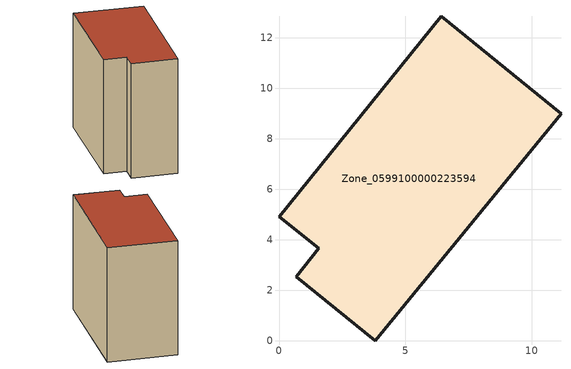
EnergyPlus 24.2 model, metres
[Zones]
Zone_0599100000223594
 floor ground (C_G): 11.16,9 3.81,0 0.68,2.54 1.58,3.67 0,4.92 6.43,12.86 z0
 wall outside (C_F): 11.16,9 6.43,12.86 0,4.92 1.58,3.67 0.68,2.54 3.81,0 11.16,9 z0:10.42
 roof outside (C_R): 3.81,0 11.16,9 6.43,12.86 0,4.92 1.58,3.67 0.68,2.54 z10.42
[BUILDING]
Pand.0599100000223594: North Axis=0; Terrain=City; Loads Convergence Tolerance Value=0.04; Temperature Convergence Tolerance Value=0.4; Solar Distribution=FullExterior; Maximum Number of Warmup Days=25; Minimum Number of Warmup Days=1
[Site:Location]
Rotterdam.The.Hague.AP_ZH_NLD Design_Conditions: Latitude=51.96; Longitude=4.45; Time Zone=1; Elevation=-4.5
[SITE:GROUNDTEMPERATURE:BUILDINGSURFACE]
18, 18, 18, 18, 18, 18, 18, 18, 18, 18, 18, 18
[MATERIAL] Thermal Absorptance=0.9; Solar Absorptance=0.7; Visible Absorptance=0.7
Name | Roughness | Thickness | Conductivity | Density | Specific Heat
G.TC.1946 | MediumSmooth | 0.15 | 1 | 540 | 1210
F.TC.1946 | Rough | 0.3 | 0.857143 | 1920 | 840
R.TC.1946 | MediumRough | 0.2 | 0.909091 | 1500 | 1000
[CONSTRUCTION]
C_G: G.TC.1946
C_F: F.TC.1946
C_R: R.TC.1946
[ZONE]
Zone_0599100000223594: Type=1; Multiplier=1; Ceiling Height=Autocalculate; Volume=Autocalculate; Floor Area=autocalculate; Part of Total Floor Area=Yes
[ZONEINFILTRATION:DESIGNFLOWRATE]
Infil_Zone_0599100000223594: Zone or ZoneList or Space or SpaceList=Zone_0599100000223594; Schedule=AlwaysOn; Design Flow Rate Calculation Method=Flow/Area; Flow Rate per Floor Area=0.003; Constant Term Coefficient=1; Temperature Term Coefficient=0; Velocity Term Coefficient=0; Velocity Squared Term Coefficient=0
[HVACTEMPLATE:ZONE:IDEALLOADSAIRSYSTEM]
Zone_0599100000223594: Maximum Heating Supply Air Temperature=50; Minimum Cooling Supply Air Temperature=13; Maximum Heating Supply Air Humidity Ratio=0.0156; Minimum Cooling Supply Air Humidity Ratio=0.0077; Heating Limit=NoLimit; Cooling Limit=NoLimit; Dehumidification Control Type=ConstantSensibleHeatRatio; Cooling Sensible Heat Ratio=0.7; Dehumidification Setpoint=60; Humidification Control Type=None; Humidification Setpoint=30; Outdoor Air Method=None; Outdoor Air Flow Rate per Person=0.00944; Outdoor Air Flow Rate per Zone Floor Area=0; Outdoor Air Flow Rate per Zone=0; Demand Controlled Ventilation Type=None; Outdoor Air Economizer Type=NoEconomizer; Heat Recovery Type=None; Sensible Heat Recovery Effectiveness=0.7; Latent Heat Recovery Effectiveness=0.65
[ZONECONTROL:THERMOSTAT]
ThermostatControl_Zone_0599100000223594: Zone or ZoneList=Zone_0599100000223594; Control Type Schedule=DualSetpointControlType; Control 1=Thermostat_Zone_0599100000223594; Temperature Difference Between Cutout And Setpoint=0
[THERMOSTATSETPOINT:DUALSETPOINT]
Thermostat_Zone_0599100000223594: Heating Setpoint Temperature Schedule=HeatingSetpoint_Zone_0599100000223594; Cooling Setpoint Temperature Schedule=CoolingSetpoint_Zone_0599100000223594
[SCHEDULE:COMPACT]
HeatingSetpoint_Zone_0599100000223594: Through: 12/31, For: AllDays, Until: 24:00, 21
CoolingSetpoint_Zone_0599100000223594: Through: 12/31, For: AllDays, Until: 24:00, 24
DualSetpointControlType: Through: 12/31, For: AllDays, Until: 24:00, 4
AlwaysOn: Through: 12/31, For: AllDays, Until: 24:00, 1
